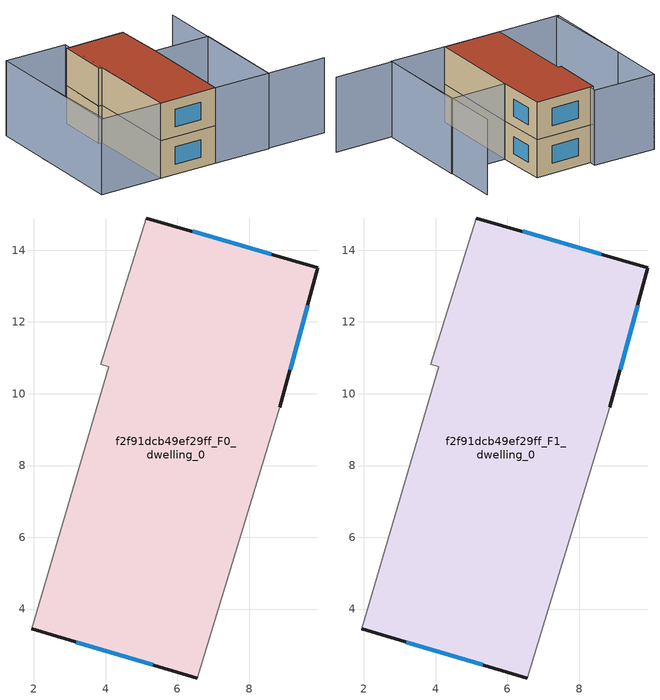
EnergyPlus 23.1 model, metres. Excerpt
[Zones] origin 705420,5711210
f2f91dcb49ef29ff_F0_dwelling_0
 floor ground (EU_floor_Construction): 9.91,13.51 8.86,9.62 6.56,2.08 1.94,3.45 4.09,10.76 3.87,10.83 5.13,14.9 z0
 wall outside (EU_wall_Construction): 1.94,3.45 6.56,2.08 / 8.86,9.62 9.91,13.51 5.13,14.9 z0:3
 wall adiabatic (EU_wall_Construction): 5.13,14.9 3.87,10.83 4.09,10.76 1.94,3.45 / 6.56,2.08 8.86,9.62 z0:3
 window (EU_Window_Construction): 3.19,3.08 5.31,2.45 / 8.62,13.88 6.42,14.52 / 9.14,10.67 9.62,12.46 z0.81:2.19
f2f91dcb49ef29ff_F1_dwelling_0
 floor to f2f91dcb49ef29ff_F0_dwelling_0 (EU_floor_Construction): 9.91,13.51 8.86,9.62 6.55,2.08 1.94,3.45 4.09,10.76 3.87,10.83 5.13,14.9 z3
 wall outside (EU_wall_Construction): 1.94,3.45 6.56,2.08 / 8.86,9.62 9.91,13.51 5.13,14.9 z3:6
 wall adiabatic (EU_wall_Construction): 5.13,14.9 3.87,10.83 4.09,10.76 1.94,3.45 / 6.56,2.08 8.86,9.62 z3:6
 window (EU_Window_Construction): 3.19,3.08 5.31,2.45 / 8.62,13.88 6.42,14.52 / 9.14,10.67 9.62,12.46 z3.81:5.19
 roof outside (EU_roof_Construction): 6.56,2.08 8.86,9.62 9.91,13.51 5.13,14.9 3.87,10.83 4.09,10.76 1.94,3.45 z6
shading: 15.7,-0.66 11.01,0.73 / 11.01,0.73 14.54,12.61 / -0.73,12.41 -2.81,4.9 / 6.56,2.08 8.86,9.62 / 8.86,9.62 13.31,8.27 / 13.31,8.27 11.01,0.72 / 11.01,0.72 6.56,2.08 / 1.94,3.45 -3,4.96 / -3,4.96 0.63,16.92 / 0.63,16.92 5.58,15.41 / 5.58,15.41 1.94,3.45 z0:6
[Building]
EU S2 Campaign: North Axis=0; Terrain=City; Solar Distribution=FullExterior
[Site:Location]
London: Latitude=51.5; Longitude=-0.5; Time Zone=0; Elevation=25
[SizingPeriod:WeatherFileDays]
AnnualSizingPeriod: Begin Month=1; Begin Day of Month=1; End Month=12; End Day of Month=31; Day of Week for Start Day=Monday; Use Weather File Daylight Saving Period=No; Use Weather File Rain and Snow Indicators=No
[MATERIAL]
EU_InternalMass_Material: Roughness=MediumRough; Thickness=0.1; Conductivity=1; Density=1800; Specific Heat=900; Thermal Absorptance=0.9; Solar Absorptance=0.7; Visible Absorptance=0.7
[MATERIAL:NOMASS] Roughness=MediumRough; Thermal Absorptance=0.9; Solar Absorptance=0.7; Visible Absorptance=0.7
Name | Thermal Resistance
EU_wall_NoMass | 0.555556
EU_roof_NoMass | 0.510204
EU_floor_NoMass | 1.68919
[WINDOWMATERIAL:SIMPLEGLAZINGSYSTEM]
EU_Window_SimpleGlazing: UFactor=3.96; Solar Heat Gain Coefficient=0.85; Visible Transmittance=0.85
[CONSTRUCTION]
EU_wall_Construction: EU_wall_NoMass
EU_roof_Construction: EU_roof_NoMass
EU_floor_Construction: EU_floor_NoMass
EU_Window_Construction: EU_Window_SimpleGlazing
EU_InternalMass_Construction: EU_InternalMass_Material
[ZONE] Type=1; Multiplier=1; Ceiling Height=autocalculate; Volume=175.635; Floor Area=autocalculate; Part of Total Floor Area=Yes
f2f91dcb49ef29ff_F0_dwelling_0; f2f91dcb49ef29ff_F1_dwelling_0
[INTERNALMASS] Construction=EU_InternalMass_Construction; Surface Area=58.5454
Name | Zone or ZoneList
f2f91dcb49ef29ff_F0_dwelling_0_EU_InternalMass | f2f91dcb49ef29ff_F0_dwelling_0
f2f91dcb49ef29ff_F1_dwelling_0_EU_InternalMass | f2f91dcb49ef29ff_F1_dwelling_0
[OTHEREQUIPMENT] Fuel Type=Electricity; Design Level Calculation Method=Watts/Area; Power per Zone Floor Area=1; Fraction Latent=0; Fraction Radiant=0; Fraction Lost=0; Carbon Dioxide Generation Rate=0; EndUse Subcategory=EU_Step8_InternalGains
Name | Zone or ZoneList or Space or SpaceList | Schedule
EU_Step8_InternalGain_f2f91dcb49ef29ff_F0_dwelling_0_f000 | f2f91dcb49ef29ff_F0_dwelling_0 | EU_Step8_GainSchedule_f2f91dcb49ef29ff_F0_dwelling_0_f000
EU_Step8_InternalGain_f2f91dcb49ef29ff_F1_dwelling_0_f000 | f2f91dcb49ef29ff_F1_dwelling_0 | EU_Step8_GainSchedule_f2f91dcb49ef29ff_F1_dwelling_0_f000
[ZONEVENTILATION:DESIGNFLOWRATE] Schedule=EU_AlwaysOn; Design Flow Rate Calculation Method=AirChanges/Hour; Air Changes per Hour=0.48; Ventilation Type=Natural; Fan Pressure Rise=0; Fan Total Efficiency=1; Constant Term Coefficient=1; Temperature Term Coefficient=0; Velocity Term Coefficient=0; Velocity Squared Term Coefficient=0; Minimum Indoor Temperature=-100; Maximum Indoor Temperature=100; Delta Temperature=-100; Minimum Outdoor Temperature=-100; Maximum Outdoor Temperature=100; Maximum Wind Speed=40
Name | Zone or ZoneList or Space or SpaceList
EU_ConstantAir_f2f91dcb49ef29ff_F0_dwelling_0 | f2f91dcb49ef29ff_F0_dwelling_0
EU_ConstantAir_f2f91dcb49ef29ff_F1_dwelling_0 | f2f91dcb49ef29ff_F1_dwelling_0
[HVACTEMPLATE:THERMOSTAT] Constant Heating Setpoint=20; Constant Cooling Setpoint=50
EU_HeatOnly_f2f91dcb49ef29ff_F0_dwelling_0; EU_HeatOnly_f2f91dcb49ef29ff_F1_dwelling_0
[HVACTEMPLATE:ZONE:IDEALLOADSAIRSYSTEM] System Availability Schedule=EU_AlwaysOn; Maximum Heating Supply Air Temperature=50; Minimum Cooling Supply Air Temperature=13; Maximum Heating Supply Air Humidity Ratio=0.0156; Minimum Cooling Supply Air Humidity Ratio=0.0077; Heating Limit=NoLimit; Cooling Limit=NoLimit; Heating Availability Schedule=EU_AlwaysOn; Cooling Availability Schedule=EU_CoolingOff; Dehumidification Control Type=ConstantSensibleHeatRatio; Cooling Sensible Heat Ratio=0.7; Dehumidification Setpoint=60; Humidification Control Type=None; Humidification Setpoint=30; Outdoor Air Method=None; Outdoor Air Flow Rate per Person=0.00944; Outdoor Air Flow Rate per Zone Floor Area=0; Outdoor Air Flow Rate per Zone=0; Demand Controlled Ventilation Type=None; Outdoor Air Economizer Type=NoEconomizer; Heat Recovery Type=None; Sensible Heat Recovery Effectiveness=0.7; Latent Heat Recovery Effectiveness=0.65
Name | Template Thermostat
f2f91dcb49ef29ff_F0_dwelling_0 | EU_HeatOnly_f2f91dcb49ef29ff_F0_dwelling_0
f2f91dcb49ef29ff_F1_dwelling_0 | EU_HeatOnly_f2f91dcb49ef29ff_F1_dwelling_0
[SIZING:ZONE] Zone Cooling Design Supply Air Temperature Input Method=SupplyAirTemperature; Zone Cooling Design Supply Air Temperature=13; Zone Heating Design Supply Air Temperature Input Method=SupplyAirTemperature; Zone Heating Design Supply Air Temperature=50; Zone Cooling Design Supply Air Humidity Ratio=0.008; Zone Heating Design Supply Air Humidity Ratio=0.008; Cooling Design Air Flow Method=DesignDay; Cooling Design Air Flow Rate=0; Cooling Minimum Air Flow per Zone Floor Area=0.000762; Cooling Minimum Air Flow=0; Cooling Minimum Air Flow Fraction=0.2; Heating Design Air Flow Method=DesignDay; Heating Design Air Flow Rate=0; Heating Maximum Air Flow per Zone Floor Area=0.002032; Heating Maximum Air Flow=0.141576; Heating Maximum Air Flow Fraction=0.3; Account for Dedicated Outdoor Air System=No; Dedicated Outdoor Air System Control Strategy=NeutralSupplyAir; Dedicated Outdoor Air Low Setpoint Temperature for Design=autosize; Dedicated Outdoor Air High Setpoint Temperature for Design=autosize; Zone Load Sizing Method=Sensible Load Only No Latent Load; Zone Latent Cooling Design Supply Air Humidity Ratio Input Method=HumidityRatioDifference; Zone Cooling Design Supply Air Humidity Ratio Difference=0.005; Zone Latent Heating Design Supply Air Humidity Ratio Input Method=HumidityRatioDifference; Zone Humidification Design Supply Air Humidity Ratio Difference=0.005
f2f91dcb49ef29ff_F0_dwelling_0; f2f91dcb49ef29ff_F1_dwelling_0
[SCHEDULE:CONSTANT]
Name | Hourly Value
EU_AlwaysOn | 1
EU_CoolingOff | 0
[SCHEDULE:FILE] Column Number=1; Rows to Skip at Top=0; Number of Hours of Data=8760; Column Separator=Comma; Interpolate to Timestep=No; Minutes per Item=60; Adjust Schedule for Daylight Savings=Yes
Name | File
EU_Step8_GainSchedule_f2f91dcb49ef29ff_F0_dwelling_0_f000 | ../../schedules/f2f91dcb49ef29ff/f2f91dcb49ef29ff_F0_dwelling_0_f000_gain.csv
EU_Step8_GainSchedule_f2f91dcb49ef29ff_F1_dwelling_0_f000 | ../../schedules/f2f91dcb49ef29ff/f2f91dcb49ef29ff_F1_dwelling_0_f000_gain.csv
